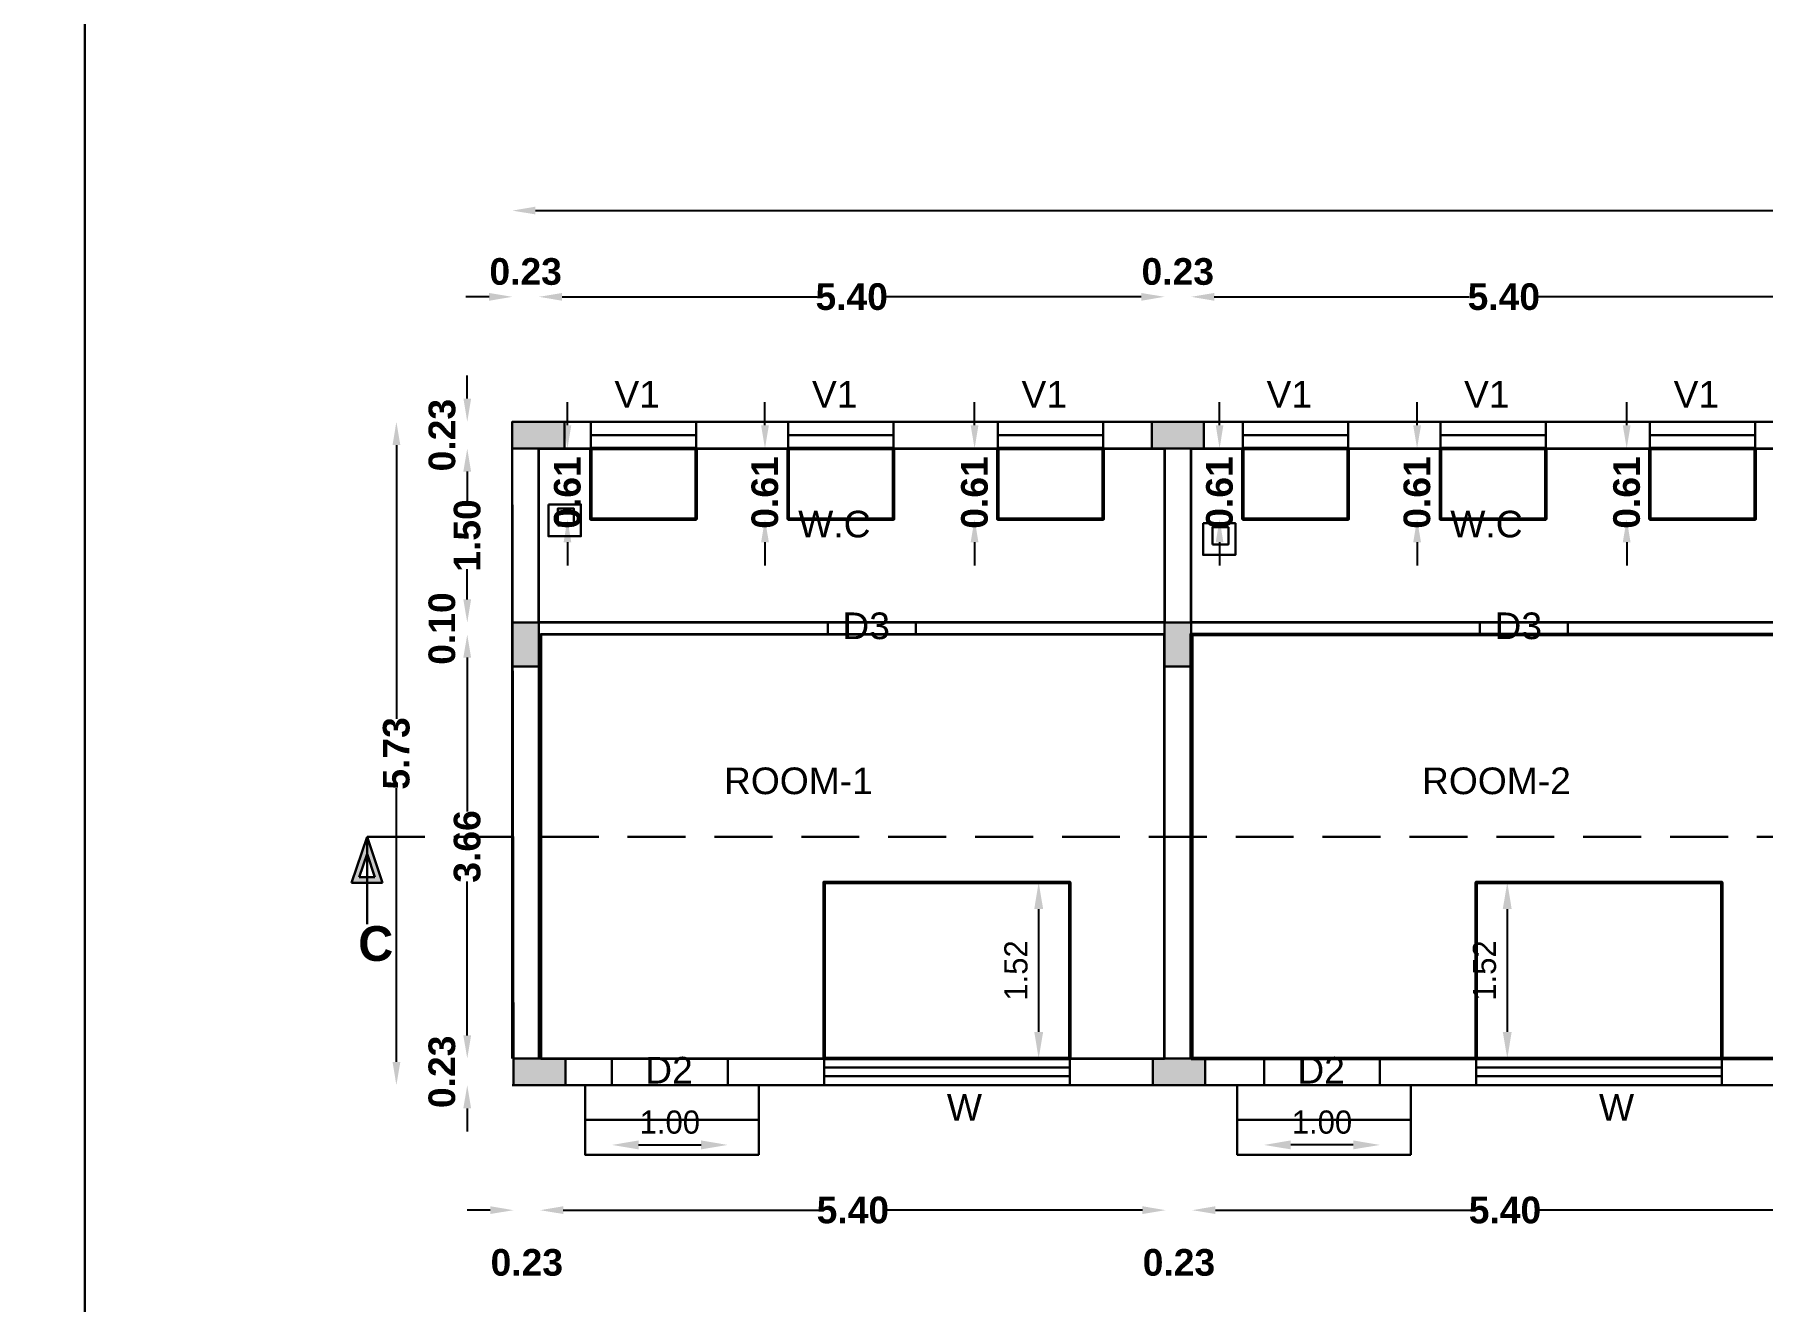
# Model space of a CAD drawing. Header units: metres. Extents: x 515 to 706, y -4 to 163.
# Drawn here: x 675.36 to 690.27, y 106.95 to 117.89 of the extents above; entities that cross this region are included whole.
import ezdxf

# ---------------------------------------------------------------- set-up
doc = ezdxf.new("R2010")
doc.units = ezdxf.units.M
doc.header["$MEASUREMENT"] = 0
doc.linetypes.add('DASHED2', pattern=[0.375, 0.25, -0.125])
for name, color, linetype, lineweight in [('BLK_3_FLR_0_ EXIT_WIDTH_ DOOR', 2, 'Continuous', 30), ('BLK_3_FLR_0_BLT_UP_AREA', 140, 'Continuous', 30), ('BLK_3_FLR_0_CARPET_AREA', 22, 'Continuous', 30), ('BLK_3_FLR_0_WATER_CLOSET', 3, 'Continuous', 30), ('BLK_4_FLR_0_WASH', 4, 'Continuous', 30)]:
    doc.layers.add(name, color=color, linetype=linetype, lineweight=lineweight)
for name, color, linetype in [('BLK_3_FLR_0_REGULAR_ROOM_1', 3, 'Continuous'), ('BLK_3_FLR_0_REGULAR_ROOM_2', 3, 'Continuous'), ('BLK_3_FLR_0_ROOM_1_LIGHT_VENTILATION_1', 3, 'Continuous'), ('BLK_3_FLR_0_ROOM_2_LIGHT_VENTILATION_1', 3, 'Continuous'), ('TOILET_VENTILATION', 6, 'Continuous')]:
    doc.layers.add(name, color=color, linetype=linetype)
doc.styles.add('PDF Swiss721BT-RomanCondensed', font='arial.ttf')
doc.styles.add('Swiss Bold', font='swissb.ttf')
doc.styles.add('working', font='arialbd.ttf', dxfattribs={"height": 0.23})
doc.dimstyles.new('new model', dxfattribs={"dimtxt": 0.23, "dimasz": 0.2, "dimexe": 0.1, "dimexo": 0.1, "dimgap": 0, "dimtad": 0, "dimzin": 1, "dimdsep": 46, "dimtxsty": 'working', "dimcen": 0.09, "dimse1": 1, "dimse2": 1, "dimclrd": 256, "dimclrt": 256, "dimadec": 1, "dimazin": 0, "dimtfac": 1, "dimtofl": 0, "dimtmove": 0, "dimatfit": 3, "dimfxl": 0, "dimtolj": 1, "dimtzin": 0, "dimlwd": -1, "dimlwe": -1, "dimarcsym": 0})
doc.dimstyles.new('Standard$0', dxfattribs={"dimtxt": 0.2, "dimasz": 0.23, "dimexe": 0.1805, "dimexo": 0.0625, "dimgap": 0.0955, "dimtad": 1, "dimzin": 0, "dimdsep": 46, "dimtxsty": 'Standard', "dimcen": 0, "dimdle": 440, "dimse1": 1, "dimse2": 1, "dimclrd": 256, "dimclrt": 256, "dimadec": 0, "dimazin": 0, "dimtfac": 1, "dimtofl": 0, "dimtmove": 0, "dimatfit": 3, "dimfxl": 0, "dimtolj": 1, "dimarcsym": 0})

# ---------------------------------------------------------------- blocks, each defined once
blk = doc.blocks.new('*D252')
at = {"layer": 'Defpoints', "color": 0, "lineweight": 40}
for p in [(679.958, 114.315), (680.159, 114.315), (680.159, 113.705)]:
    blk.add_point(p, dxfattribs=at)
at = {"layer": 'TOILET_VENTILATION'}
for p, q in [((679.958, 114.515), (679.958, 114.715)), ((679.958, 113.505), (679.958, 113.305))]:
    blk.add_line(p, q, dxfattribs=at)
at = {"layer": 'TOILET_VENTILATION', "lineweight": 40}
for points in [[(679.925, 114.515), (679.991, 114.515), (679.958, 114.315)], [(679.925, 113.505), (679.991, 113.505), (679.958, 113.705)]]:
    blk.add_solid(points, dxfattribs=at)
at = {"layer": 'TOILET_VENTILATION', "lineweight": 50, "insert": (679.958, 113.935), "char_height": 0.23, "attachment_point": 5, "rotation": 90, "style": 'working'}
blk.add_mtext('\\A1;0.61', dxfattribs=at)
blk = doc.blocks.new('*D253')
at = {"layer": 'Defpoints', "color": 0, "lineweight": 40}
for p in [(681.663, 114.315), (681.864, 114.315), (681.864, 113.705)]:
    blk.add_point(p, dxfattribs=at)
at = {"layer": 'TOILET_VENTILATION'}
for p, q in [((681.663, 114.515), (681.663, 114.715)), ((681.663, 113.505), (681.663, 113.305))]:
    blk.add_line(p, q, dxfattribs=at)
at = {"layer": 'TOILET_VENTILATION', "lineweight": 40}
for points in [[(681.63, 114.515), (681.697, 114.515), (681.663, 114.315)], [(681.63, 113.505), (681.697, 113.505), (681.663, 113.705)]]:
    blk.add_solid(points, dxfattribs=at)
at = {"layer": 'TOILET_VENTILATION', "lineweight": 50, "insert": (681.663, 113.935), "char_height": 0.23, "attachment_point": 5, "rotation": 90, "style": 'working'}
blk.add_mtext('\\A1;0.61', dxfattribs=at)
blk = doc.blocks.new('*D254')
at = {"layer": 'Defpoints', "color": 0, "lineweight": 40}
for p in [(683.473, 114.315), (683.673, 114.315), (683.673, 113.705)]:
    blk.add_point(p, dxfattribs=at)
at = {"layer": 'TOILET_VENTILATION'}
for p, q in [((683.473, 114.515), (683.473, 114.715)), ((683.473, 113.505), (683.473, 113.305))]:
    blk.add_line(p, q, dxfattribs=at)
at = {"layer": 'TOILET_VENTILATION', "lineweight": 40}
for points in [[(683.439, 114.515), (683.506, 114.515), (683.473, 114.315)], [(683.439, 113.505), (683.506, 113.505), (683.473, 113.705)]]:
    blk.add_solid(points, dxfattribs=at)
at = {"layer": 'TOILET_VENTILATION', "lineweight": 50, "insert": (683.473, 113.935), "char_height": 0.23, "attachment_point": 5, "rotation": 90, "style": 'working'}
blk.add_mtext('\\A1;0.61', dxfattribs=at)
blk = doc.blocks.new('*D115')
at = {"layer": 'BLK_3_FLR_0_ EXIT_WIDTH_ DOOR', "lineweight": -2}
blk.add_line((680.572, 108.304), (681.112, 108.304), dxfattribs=at)
at = {"layer": 'BLK_3_FLR_0_ EXIT_WIDTH_ DOOR', "lineweight": 40}
for points in [[(680.572, 108.343), (680.572, 108.266), (680.342, 108.304)], [(681.112, 108.343), (681.112, 108.266), (681.342, 108.304)]]:
    blk.add_solid(points, dxfattribs=at)
at = {"layer": 'Defpoints', "color": 0, "lineweight": 40}
for p in [(680.342, 108.935), (681.342, 108.935), (681.342, 108.304)]:
    blk.add_point(p, dxfattribs=at)
at = {"layer": 'BLK_3_FLR_0_ EXIT_WIDTH_ DOOR', "lineweight": 50, "insert": (680.842, 108.5), "char_height": 0.2, "attachment_point": 5}
blk.add_mtext('\\A1;1.00', dxfattribs=at)
blk = doc.blocks.new('*D118')
at = {"layer": 'BLK_3_FLR_0_ROOM_1_LIGHT_VENTILATION_1', "lineweight": -2}
blk.add_line((684.026, 110.34), (684.026, 109.28), dxfattribs=at)
at = {"layer": 'BLK_3_FLR_0_ROOM_1_LIGHT_VENTILATION_1', "lineweight": 40}
for points in [[(683.988, 110.34), (684.065, 110.34), (684.026, 110.57)], [(683.988, 109.28), (684.065, 109.28), (684.026, 109.05)]]:
    blk.add_solid(points, dxfattribs=at)
at = {"layer": 'Defpoints', "color": 0, "lineweight": 40}
for p in [(684.294, 110.57), (684.026, 109.05), (684.294, 109.05)]:
    blk.add_point(p, dxfattribs=at)
at = {"layer": 'BLK_3_FLR_0_ROOM_1_LIGHT_VENTILATION_1', "lineweight": 50, "insert": (683.831, 109.81), "char_height": 0.2, "attachment_point": 5, "rotation": 90}
blk.add_mtext('\\A1;1.52', dxfattribs=at)
blk = doc.blocks.new('*D121')
at = {"layer": 'BLK_3_FLR_0_ EXIT_WIDTH_ DOOR', "lineweight": -2}
blk.add_line((686.742, 108.304), (686.202, 108.304), dxfattribs=at)
at = {"layer": 'BLK_3_FLR_0_ EXIT_WIDTH_ DOOR', "lineweight": 40}
for points in [[(686.202, 108.343), (686.202, 108.266), (685.972, 108.304)], [(686.742, 108.343), (686.742, 108.266), (686.972, 108.304)]]:
    blk.add_solid(points, dxfattribs=at)
at = {"layer": 'Defpoints', "color": 0, "lineweight": 40}
for p in [(685.972, 108.935), (686.972, 108.935), (685.972, 108.304)]:
    blk.add_point(p, dxfattribs=at)
at = {"layer": 'BLK_3_FLR_0_ EXIT_WIDTH_ DOOR', "lineweight": 50, "insert": (686.472, 108.5), "char_height": 0.2, "attachment_point": 5}
blk.add_mtext('\\A1;1.00', dxfattribs=at)
blk = doc.blocks.new('*D2')
at = {"layer": 'BLK_3_FLR_0_ROOM_2_LIGHT_VENTILATION_1', "lineweight": -2}
blk.add_line((688.072, 110.34), (688.072, 109.28), dxfattribs=at)
at = {"layer": 'BLK_3_FLR_0_ROOM_2_LIGHT_VENTILATION_1', "lineweight": 40}
for points in [[(688.033, 110.34), (688.11, 110.34), (688.072, 110.57)], [(688.033, 109.28), (688.11, 109.28), (688.072, 109.05)]]:
    blk.add_solid(points, dxfattribs=at)
at = {"layer": 'Defpoints', "color": 0, "lineweight": 40}
for p in [(687.804, 110.57), (687.804, 109.05), (688.072, 109.05)]:
    blk.add_point(p, dxfattribs=at)
at = {"layer": 'BLK_3_FLR_0_ROOM_2_LIGHT_VENTILATION_1', "lineweight": 50, "insert": (687.876, 109.81), "char_height": 0.2, "attachment_point": 5, "rotation": 90}
blk.add_mtext('\\A1;1.52', dxfattribs=at)
blk = doc.blocks.new('*D122')
at = {"layer": 'Defpoints', "color": 0, "lineweight": 40}
for p in [(685.588, 114.315), (685.789, 114.315), (685.789, 113.705)]:
    blk.add_point(p, dxfattribs=at)
at = {"layer": 'TOILET_VENTILATION'}
for p, q in [((685.588, 114.515), (685.588, 114.715)), ((685.588, 113.505), (685.588, 113.305))]:
    blk.add_line(p, q, dxfattribs=at)
at = {"layer": 'TOILET_VENTILATION', "lineweight": 40}
for points in [[(685.555, 114.515), (685.621, 114.515), (685.588, 114.315)], [(685.555, 113.505), (685.621, 113.505), (685.588, 113.705)]]:
    blk.add_solid(points, dxfattribs=at)
at = {"layer": 'TOILET_VENTILATION', "lineweight": 50, "insert": (685.588, 113.935), "char_height": 0.23, "attachment_point": 5, "rotation": 90, "style": 'working'}
blk.add_mtext('\\A1;0.61', dxfattribs=at)
blk = doc.blocks.new('*D123')
at = {"layer": 'Defpoints', "color": 0, "lineweight": 40}
for p in [(687.293, 114.315), (687.494, 114.315), (687.494, 113.705)]:
    blk.add_point(p, dxfattribs=at)
at = {"layer": 'TOILET_VENTILATION'}
for p, q in [((687.293, 114.515), (687.293, 114.715)), ((687.293, 113.505), (687.293, 113.305))]:
    blk.add_line(p, q, dxfattribs=at)
at = {"layer": 'TOILET_VENTILATION', "lineweight": 40}
for points in [[(687.26, 114.515), (687.327, 114.515), (687.293, 114.315)], [(687.26, 113.505), (687.327, 113.505), (687.293, 113.705)]]:
    blk.add_solid(points, dxfattribs=at)
at = {"layer": 'TOILET_VENTILATION', "lineweight": 50, "insert": (687.293, 113.935), "char_height": 0.23, "attachment_point": 5, "rotation": 90, "style": 'working'}
blk.add_mtext('\\A1;0.61', dxfattribs=at)
blk = doc.blocks.new('*D124')
at = {"layer": 'Defpoints', "color": 0, "lineweight": 40}
for p in [(689.103, 114.315), (689.303, 114.315), (689.303, 113.705)]:
    blk.add_point(p, dxfattribs=at)
at = {"layer": 'TOILET_VENTILATION'}
for p, q in [((689.103, 114.515), (689.103, 114.715)), ((689.103, 113.505), (689.103, 113.305))]:
    blk.add_line(p, q, dxfattribs=at)
at = {"layer": 'TOILET_VENTILATION', "lineweight": 40}
for points in [[(689.069, 114.515), (689.136, 114.515), (689.103, 114.315)], [(689.069, 113.505), (689.136, 113.505), (689.103, 113.705)]]:
    blk.add_solid(points, dxfattribs=at)
at = {"layer": 'TOILET_VENTILATION', "lineweight": 50, "insert": (689.103, 113.935), "char_height": 0.23, "attachment_point": 5, "rotation": 90, "style": 'working'}
blk.add_mtext('\\A1;0.61', dxfattribs=at)
blk = doc.blocks.new('*D556')
for p, q in [((679.093, 114.115), (679.093, 113.856)), ((679.093, 113.012), (679.093, 113.272))]:
    blk.add_line(p, q)
at = {"lineweight": 40}
for points in [[(679.059, 114.115), (679.126, 114.115), (679.093, 114.315)], [(679.059, 113.012), (679.126, 113.012), (679.093, 112.812)]]:
    blk.add_solid(points, dxfattribs=at)
at = {"layer": 'Defpoints', "color": 0, "lineweight": 40}
for p in [(680.005, 114.315), (679.093, 112.812), (680.005, 112.812)]:
    blk.add_point(p, dxfattribs=at)
at = {"lineweight": 30, "insert": (679.093, 113.564), "char_height": 0.23, "attachment_point": 5, "rotation": 90, "style": 'working'}
blk.add_mtext('\\A1;1.50', dxfattribs=at)
blk = doc.blocks.new('*D557')
for p, q in [((679.093, 113.012), (679.093, 113.212)), ((679.093, 112.51), (679.093, 112.31))]:
    blk.add_line(p, q)
at = {"lineweight": 40}
for points in [[(679.059, 113.012), (679.126, 113.012), (679.093, 112.812)], [(679.059, 112.51), (679.126, 112.51), (679.093, 112.71)]]:
    blk.add_solid(points, dxfattribs=at)
at = {"layer": 'Defpoints', "color": 0, "lineweight": 40}
for p in [(680.005, 112.812), (679.093, 112.71), (680.005, 112.71)]:
    blk.add_point(p, dxfattribs=at)
at = {"lineweight": 30, "insert": (678.875, 112.761), "char_height": 0.23, "attachment_point": 5, "rotation": 90, "style": 'working'}
blk.add_mtext('\\A1;0.10', dxfattribs=at)
blk = doc.blocks.new('*D558')
for p, q in [((679.093, 112.51), (679.093, 111.181)), ((679.093, 109.25), (679.093, 110.579))]:
    blk.add_line(p, q)
at = {"lineweight": 40}
for points in [[(679.059, 112.51), (679.126, 112.51), (679.093, 112.71)], [(679.059, 109.25), (679.126, 109.25), (679.093, 109.05)]]:
    blk.add_solid(points, dxfattribs=at)
at = {"layer": 'Defpoints', "color": 0, "lineweight": 40}
for p in [(680.005, 112.71), (679.093, 109.05), (680.005, 109.05)]:
    blk.add_point(p, dxfattribs=at)
at = {"lineweight": 30, "insert": (679.093, 110.88), "char_height": 0.23, "attachment_point": 5, "rotation": 90, "style": 'working'}
blk.add_mtext('\\A1;3.66', dxfattribs=at)
blk = doc.blocks.new('*D559')
for p, q in [((679.093, 109.25), (679.093, 109.45)), ((679.093, 108.62), (679.093, 108.42))]:
    blk.add_line(p, q)
at = {"lineweight": 40}
for points in [[(679.059, 109.25), (679.126, 109.25), (679.093, 109.05)], [(679.059, 108.62), (679.126, 108.62), (679.093, 108.82)]]:
    blk.add_solid(points, dxfattribs=at)
at = {"layer": 'Defpoints', "color": 0, "lineweight": 40}
for p in [(680.005, 109.05), (679.093, 108.82), (679.775, 108.82)]:
    blk.add_point(p, dxfattribs=at)
at = {"lineweight": 30, "insert": (678.875, 108.935), "char_height": 0.23, "attachment_point": 5, "rotation": 90, "style": 'working'}
blk.add_mtext('\\A1;0.23', dxfattribs=at)
blk = doc.blocks.new('*D560')
for p, q in [((679.093, 114.745), (679.093, 114.945)), ((679.093, 114.115), (679.093, 113.915))]:
    blk.add_line(p, q)
at = {"lineweight": 40}
for points in [[(679.06, 114.745), (679.126, 114.745), (679.093, 114.545)], [(679.06, 114.115), (679.126, 114.115), (679.093, 114.315)]]:
    blk.add_solid(points, dxfattribs=at)
at = {"layer": 'Defpoints', "color": 0, "lineweight": 40}
for p in [(680.016, 114.545), (679.093, 114.315), (679.786, 114.315)]:
    blk.add_point(p, dxfattribs=at)
at = {"lineweight": 30, "insert": (678.876, 114.43), "char_height": 0.23, "attachment_point": 5, "rotation": 90, "style": 'working'}
blk.add_mtext('\\A1;0.23', dxfattribs=at)
blk = doc.blocks.new('*D561')
for p, q in [((685.542, 115.624), (687.744, 115.624)), ((690.542, 115.624), (688.34, 115.624))]:
    blk.add_line(p, q)
at = {"lineweight": 40}
for points in [[(685.542, 115.657), (685.542, 115.59), (685.342, 115.624)], [(690.542, 115.657), (690.542, 115.59), (690.742, 115.624)]]:
    blk.add_solid(points, dxfattribs=at)
at = {"layer": 'Defpoints', "color": 0, "lineweight": 40}
for p in [(685.342, 115.624), (690.742, 114.315), (685.342, 114.161)]:
    blk.add_point(p, dxfattribs=at)
at = {"lineweight": 30, "insert": (688.042, 115.624), "char_height": 0.23, "attachment_point": 5, "style": 'working'}
blk.add_mtext('\\A1;5.40', dxfattribs=at)
blk = doc.blocks.new('*D562')
for p, q in [((684.912, 115.624), (684.712, 115.624)), ((685.542, 115.624), (685.742, 115.624))]:
    blk.add_line(p, q)
at = {"lineweight": 40}
for points in [[(684.912, 115.657), (684.912, 115.59), (685.112, 115.624)], [(685.542, 115.657), (685.542, 115.59), (685.342, 115.624)]]:
    blk.add_solid(points, dxfattribs=at)
at = {"layer": 'Defpoints', "color": 0, "lineweight": 40}
for p in [(685.112, 115.624), (685.112, 114.161), (685.342, 114.161)]:
    blk.add_point(p, dxfattribs=at)
at = {"lineweight": 30, "insert": (685.227, 115.841), "char_height": 0.23, "attachment_point": 5, "style": 'working'}
blk.add_mtext('\\A1;0.23', dxfattribs=at)
blk = doc.blocks.new('*D563')
for p, q in [((679.912, 115.624), (682.114, 115.624)), ((684.912, 115.624), (682.71, 115.624))]:
    blk.add_line(p, q)
at = {"lineweight": 40}
for points in [[(679.912, 115.657), (679.912, 115.59), (679.712, 115.624)], [(684.912, 115.657), (684.912, 115.59), (685.112, 115.624)]]:
    blk.add_solid(points, dxfattribs=at)
at = {"layer": 'Defpoints', "color": 0, "lineweight": 40}
for p in [(679.712, 115.624), (679.712, 114.161), (685.112, 114.161)]:
    blk.add_point(p, dxfattribs=at)
at = {"lineweight": 30, "insert": (682.412, 115.624), "char_height": 0.23, "attachment_point": 5, "style": 'working'}
blk.add_mtext('\\A1;5.40', dxfattribs=at)
blk = doc.blocks.new('*D564')
for p, q in [((679.282, 115.624), (679.082, 115.624)), ((679.912, 115.624), (680.112, 115.624))]:
    blk.add_line(p, q)
at = {"lineweight": 40}
for points in [[(679.282, 115.657), (679.282, 115.59), (679.482, 115.624)], [(679.912, 115.657), (679.912, 115.59), (679.712, 115.624)]]:
    blk.add_solid(points, dxfattribs=at)
at = {"layer": 'Defpoints', "color": 0, "lineweight": 40}
for p in [(679.482, 115.624), (679.482, 114.121), (679.712, 114.161)]:
    blk.add_point(p, dxfattribs=at)
at = {"lineweight": 30, "insert": (679.597, 115.841), "char_height": 0.23, "attachment_point": 5, "style": 'working'}
blk.add_mtext('\\A1;0.23', dxfattribs=at)
blk = doc.blocks.new('*D565')
for p, q in [((678.481, 114.345), (678.481, 111.981)), ((678.481, 109.02), (678.481, 111.384))]:
    blk.add_line(p, q)
at = {"lineweight": 40}
for points in [[(678.448, 114.345), (678.515, 114.345), (678.481, 114.545)], [(678.448, 109.02), (678.515, 109.02), (678.481, 108.82)]]:
    blk.add_solid(points, dxfattribs=at)
at = {"layer": 'Defpoints', "color": 0, "lineweight": 40}
for p in [(679.786, 114.545), (678.481, 108.82), (679.492, 108.82)]:
    blk.add_point(p, dxfattribs=at)
at = {"lineweight": 30, "insert": (678.481, 111.683), "char_height": 0.23, "attachment_point": 5, "rotation": 90, "style": 'working'}
blk.add_mtext('\\A1;5.73', dxfattribs=at)
blk = doc.blocks.new('*D576')
for p, q in [((685.552, 107.741), (687.755, 107.741)), ((690.552, 107.741), (688.35, 107.741))]:
    blk.add_line(p, q)
at = {"lineweight": 40}
for points in [[(685.552, 107.775), (685.552, 107.708), (685.352, 107.741)], [(690.552, 107.775), (690.552, 107.708), (690.752, 107.741)]]:
    blk.add_solid(points, dxfattribs=at)
at = {"layer": 'Defpoints', "color": 0, "lineweight": 40}
for p in [(685.352, 109.204), (690.752, 109.05), (685.352, 107.741)]:
    blk.add_point(p, dxfattribs=at)
at = {"lineweight": 30, "insert": (688.052, 107.741), "char_height": 0.23, "attachment_point": 5, "style": 'working'}
blk.add_mtext('\\A1;5.40', dxfattribs=at)
blk = doc.blocks.new('*D577')
for p, q in [((684.922, 107.741), (684.722, 107.741)), ((685.552, 107.741), (685.752, 107.741))]:
    blk.add_line(p, q)
at = {"lineweight": 40}
for points in [[(684.922, 107.775), (684.922, 107.708), (685.122, 107.741)], [(685.552, 107.775), (685.552, 107.708), (685.352, 107.741)]]:
    blk.add_solid(points, dxfattribs=at)
at = {"layer": 'Defpoints', "color": 0, "lineweight": 40}
for p in [(685.122, 109.204), (685.352, 109.204), (685.122, 107.741)]:
    blk.add_point(p, dxfattribs=at)
at = {"lineweight": 30, "insert": (685.237, 107.289), "char_height": 0.23, "attachment_point": 5, "style": 'working'}
blk.add_mtext('\\A1;0.23', dxfattribs=at)
blk = doc.blocks.new('*D578')
for p, q in [((679.922, 107.741), (682.125, 107.741)), ((684.922, 107.741), (682.72, 107.741))]:
    blk.add_line(p, q)
at = {"lineweight": 40}
for points in [[(679.922, 107.775), (679.922, 107.708), (679.722, 107.741)], [(684.922, 107.775), (684.922, 107.708), (685.122, 107.741)]]:
    blk.add_solid(points, dxfattribs=at)
at = {"layer": 'Defpoints', "color": 0, "lineweight": 40}
for p in [(679.722, 109.204), (685.122, 109.204), (679.722, 107.741)]:
    blk.add_point(p, dxfattribs=at)
at = {"lineweight": 30, "insert": (682.422, 107.741), "char_height": 0.23, "attachment_point": 5, "style": 'working'}
blk.add_mtext('\\A1;5.40', dxfattribs=at)
blk = doc.blocks.new('*D579')
for p, q in [((679.292, 107.741), (679.092, 107.741)), ((679.922, 107.741), (680.122, 107.741))]:
    blk.add_line(p, q)
at = {"lineweight": 40}
for points in [[(679.292, 107.775), (679.292, 107.708), (679.492, 107.741)], [(679.922, 107.775), (679.922, 107.708), (679.722, 107.741)]]:
    blk.add_solid(points, dxfattribs=at)
at = {"layer": 'Defpoints', "color": 0, "lineweight": 40}
for p in [(679.492, 109.244), (679.722, 109.204), (679.492, 107.741)]:
    blk.add_point(p, dxfattribs=at)
at = {"lineweight": 30, "insert": (679.607, 107.289), "char_height": 0.23, "attachment_point": 5, "style": 'working'}
blk.add_mtext('\\A1;0.23', dxfattribs=at)
blk = doc.blocks.new('*D592')
for p, q in [((679.682, 106.542), (690.464, 106.542)), ((702.032, 106.542), (691.25, 106.542))]:
    blk.add_line(p, q)
at = {"lineweight": 40}
for points in [[(679.682, 106.576), (679.682, 106.509), (679.482, 106.542)], [(702.032, 106.576), (702.032, 106.509), (702.232, 106.542)]]:
    blk.add_solid(points, dxfattribs=at)
at = {"layer": 'Defpoints', "color": 0, "lineweight": 40}
for p in [(679.482, 108.82), (702.232, 108.82), (702.232, 106.542)]:
    blk.add_point(p, dxfattribs=at)
at = {"lineweight": 30, "insert": (690.857, 106.542), "char_height": 0.23, "attachment_point": 5, "style": 'working'}
blk.add_mtext('\\A1;22.75', dxfattribs=at)
blk = doc.blocks.new('*D799')
for p, q in [((679.682, 116.368), (690.464, 116.368)), ((702.032, 116.368), (691.25, 116.368))]:
    blk.add_line(p, q)
at = {"lineweight": 40}
for points in [[(679.682, 116.402), (679.682, 116.335), (679.482, 116.368)], [(702.032, 116.402), (702.032, 116.335), (702.232, 116.368)]]:
    blk.add_solid(points, dxfattribs=at)
at = {"layer": 'Defpoints', "color": 0, "lineweight": 40}
for p in [(679.482, 116.368), (679.482, 114.545), (702.232, 114.545)]:
    blk.add_point(p, dxfattribs=at)
at = {"lineweight": 30, "insert": (690.857, 116.368), "char_height": 0.23, "attachment_point": 5, "style": 'working'}
blk.add_mtext('\\A1;22.75', dxfattribs=at)

msp = doc.modelspace()

# ---------------------------------------------------------------- hatches: boundary and pattern name
at = {"lineweight": 30}
h = msp.add_hatch(color=256, dxfattribs=at)
h.dxf.hatch_style = 1
h.paths.add_polyline_path([(679.93193, 114.54538), (679.93193, 114.31538), (679.48193, 114.31538), (679.48193, 114.54538)])
h = msp.add_hatch(color=256, dxfattribs=at)
h.dxf.hatch_style = 1
h.paths.add_polyline_path([(685.45193, 114.54537), (685.45193, 114.31537), (685.00193, 114.31537), (685.00193, 114.54537)])
h = msp.add_hatch(color=256, dxfattribs=at)
h.dxf.hatch_style = 1
h.paths.add_polyline_path([(679.48193, 112.81204), (679.71193, 112.81204), (679.71193, 112.43204), (679.48193, 112.43204)])
h = msp.add_hatch(color=256, dxfattribs=at)
h.dxf.hatch_style = 1
h.paths.add_polyline_path([(685.11193, 112.81204), (685.34193, 112.81204), (685.34193, 112.43204), (685.11193, 112.43204)])
at = {"lineweight": 30, "ltscale": 0.25}
h = msp.add_hatch(color=256, dxfattribs=at)
h.paths.add_polyline_path([(678.22763, 110.96346), (678.09265, 110.56727), (678.36261, 110.56727)])
h.paths.add_polyline_path([(678.22763, 110.8161), (678.15905, 110.61479), (678.29622, 110.61479)], flags=16)
at = {"lineweight": 30}
h = msp.add_hatch(color=256, dxfattribs=at)
h.dxf.hatch_style = 1
h.paths.add_polyline_path([(679.94232, 109.04982), (679.94232, 108.81982), (679.49232, 108.81982), (679.49232, 109.04982)])
h = msp.add_hatch(color=256, dxfattribs=at)
h.dxf.hatch_style = 1
h.paths.add_polyline_path([(685.46232, 109.04982), (685.46232, 108.81982), (685.01232, 108.81982), (685.01232, 109.04982)])

# ---------------------------------------------------------------- linework, layer by layer
for p, q in [((679.48193, 114.54538), (702.23193, 114.54538)), ((679.48193, 109.04982), (679.48193, 114.54538)), ((689.3034, 114.31538), (689.3034, 114.54538)), ((690.2134, 114.43038), (689.3034, 114.43038)), ((690.2134, 114.31538), (690.2134, 114.54538)), ((679.71193, 112.81204), (679.71193, 114.31538)), ((685.11193, 114.31538), (679.71193, 114.31538)), ((685.11193, 112.81204), (685.11193, 114.31538)), ((685.34193, 112.78204), (685.34193, 114.31538)), ((690.74193, 114.31538), (685.34193, 114.31538)), ((682.20526, 112.81204), (679.71193, 112.81204)), ((682.20526, 112.81204), (682.20526, 112.70982)), ((685.11193, 112.81204), (682.96526, 112.81204)), ((682.96526, 112.81204), (682.96526, 112.70982)), ((687.83526, 112.81204), (685.34193, 112.81204)), ((687.83526, 112.81204), (687.83526, 112.70982)), ((690.74193, 112.81204), (688.59526, 112.81204)), ((688.59526, 112.81204), (688.59526, 112.70982)), ((682.20526, 112.70982), (679.71193, 112.70982)), ((679.71193, 109.04982), (679.71193, 112.70982)), ((685.11193, 112.70982), (682.96526, 112.70982)), ((685.11193, 109.04982), (685.11193, 112.70982)), ((685.34193, 109.04982), (685.34193, 112.70982)), ((687.83526, 112.70982), (685.34193, 112.70982)), ((690.74193, 112.70982), (688.59526, 112.70982)), ((678.22763, 110.96346), (678.09265, 110.56727)), ((678.22763, 110.96346), (678.22763, 110.23753)), ((678.22763, 110.96346), (678.36261, 110.56727)), ((678.22763, 110.8161), (678.15905, 110.61479)), ((678.22763, 110.8161), (678.29622, 110.61479)), ((678.09265, 110.56727), (678.36261, 110.56727)), ((678.15905, 110.61479), (678.29622, 110.61479)), ((678.22763, 110.56727), (678.22763, 110.20961)), ((679.71193, 109.04982), (680.3425, 109.04982)), ((681.3425, 109.04982), (685.11193, 109.04982)), ((685.34193, 109.04982), (685.9725, 109.04982)), ((686.9725, 109.04982), (690.74193, 109.04982)), ((687.80386, 109.04982), (689.92386, 109.04982)), ((689.92386, 108.81982), (689.92386, 109.04982)), ((687.80386, 108.97315), (689.92386, 108.97315)), ((680.3425, 108.81982), (679.48193, 108.81982)), ((685.9725, 108.81982), (681.3425, 108.81982)), ((681.61025, 108.21982), (681.61025, 108.81982)), ((686.9725, 108.81982), (691.6025, 108.81982)), ((687.24026, 108.21982), (687.24026, 108.81982)), ((687.80386, 108.89649), (689.92386, 108.89649)), ((687.80386, 108.81982), (689.92386, 108.81982)), ((680.11025, 108.51982), (681.61025, 108.51982)), ((685.74026, 108.51982), (687.24026, 108.51982))]:
    msp.add_line(p, q, dxfattribs=at)
at = {"lineweight": 30, "ltscale": 0.125}
for p, q in [((680.15885, 114.31538), (680.15885, 114.54538)), ((681.06885, 114.43038), (680.15885, 114.43038)), ((681.06885, 114.31538), (681.06885, 114.54538)), ((681.86414, 114.31538), (681.86414, 114.54538)), ((682.77414, 114.43038), (681.86414, 114.43038)), ((682.77414, 114.31538), (682.77414, 114.54538)), ((683.6734, 114.31538), (683.6734, 114.54538)), ((684.5834, 114.43038), (683.6734, 114.43038)), ((684.5834, 114.31538), (684.5834, 114.54538)), ((685.78885, 114.31538), (685.78885, 114.54538)), ((686.69885, 114.43038), (685.78885, 114.43038)), ((686.69885, 114.31538), (686.69885, 114.54538)), ((687.49414, 114.31538), (687.49414, 114.54538)), ((688.40414, 114.43038), (687.49414, 114.43038)), ((688.40414, 114.31538), (688.40414, 114.54538)), ((680.3425, 109.04982), (680.3425, 108.81982)), ((681.3425, 109.04982), (681.3425, 108.81982)), ((682.17386, 109.04982), (684.29386, 109.04982)), ((682.17386, 108.81982), (682.17386, 109.04982)), ((684.29386, 108.81982), (684.29386, 109.04982)), ((685.9725, 109.04982), (685.9725, 108.81982)), ((686.9725, 109.04982), (686.9725, 108.81982)), ((687.80386, 108.81982), (687.80386, 109.04982)), ((682.17386, 108.97315), (684.29386, 108.97315)), ((682.17386, 108.89649), (684.29386, 108.89649)), ((682.17386, 108.81982), (684.29386, 108.81982))]:
    msp.add_line(p, q, dxfattribs=at)
at = {"linetype": 'DASHED2', "lineweight": 30, "ltscale": 2}
msp.add_line((678.22763, 110.96346), (702.53075, 110.96346), dxfattribs=at)
at = {"lineweight": 30}
for points in [[(642.61905, 71.40396), (675.79196, 71.40396), (675.79196, 150.74728), (642.61905, 150.74728)], [(705.58866, 104.44594), (675.79196, 104.44594), (675.79196, 150.74728), (705.58866, 150.74728)], [(679.93193, 114.54538), (679.93193, 114.31538), (679.48193, 114.31538), (679.48193, 114.54538)], [(685.45193, 114.54537), (685.45193, 114.31537), (685.00193, 114.31537), (685.00193, 114.54537)], [(679.48193, 112.81204), (679.71193, 112.81204), (679.71193, 112.43204), (679.48193, 112.43204)], [(685.11193, 112.81204), (685.34193, 112.81204), (685.34193, 112.43204), (685.11193, 112.43204)], [(679.94232, 109.04982), (679.94232, 108.81982), (679.49232, 108.81982), (679.49232, 109.04982)], [(685.46232, 109.04982), (685.46232, 108.81982), (685.01232, 108.81982), (685.01232, 109.04982)], [(681.61025, 108.21982), (680.11025, 108.21982), (680.11025, 108.81982), (681.61025, 108.81982)], [(687.24026, 108.21982), (685.74026, 108.21982), (685.74026, 108.81982), (687.24026, 108.81982)]]:
    msp.add_lwpolyline(points, close=True, dxfattribs=at)
at = {"layer": 'BLK_3_FLR_0_BLT_UP_AREA', "color": 14}
msp.add_lwpolyline([(679.49232, 108.81982), (702.24233, 108.81982), (702.23193, 114.54538), (679.48193, 114.54538)], close=True, dxfattribs=at)
at = {"layer": 'BLK_3_FLR_0_CARPET_AREA', "color": 14, "lineweight": 35}
for points in [[(685.11193, 112.81206), (679.71193, 112.81207), (679.71193, 114.31538), (685.11193, 114.31536)], [(690.74193, 112.81204), (685.34193, 112.81206), (685.34193, 114.31536), (690.74193, 114.31535)], [(679.72782, 109.04979), (685.11193, 109.04979), (685.11193, 112.70979), (679.72782, 112.70979)], [(685.35243, 109.04982), (690.75243, 109.04982), (690.75243, 112.70979), (685.35243, 112.70979)]]:
    msp.add_lwpolyline(points, close=True, dxfattribs=at)
at = {"layer": 'BLK_3_FLR_0_REGULAR_ROOM_1', "color": 2}
msp.add_lwpolyline([(685.11193, 109.04982), (679.71193, 109.04982), (679.71193, 112.70982), (685.11193, 112.70982)], close=True, dxfattribs=at)
at = {"layer": 'BLK_3_FLR_0_REGULAR_ROOM_2', "color": 2, "lineweight": 50}
msp.add_lwpolyline([(685.34193, 109.04982), (690.74193, 109.04982), (690.74193, 112.70982), (685.34193, 112.70982)], close=True, dxfattribs=at)
at = {"layer": 'BLK_3_FLR_0_ROOM_1_LIGHT_VENTILATION_1', "color": 3, "lineweight": 50}
msp.add_lwpolyline([(684.29386, 109.04982), (682.17386, 109.04982), (682.17386, 110.56982), (684.29386, 110.56982)], close=True, dxfattribs=at)
at = {"layer": 'BLK_3_FLR_0_ROOM_2_LIGHT_VENTILATION_1', "color": 3, "lineweight": 50}
msp.add_lwpolyline([(687.80386, 109.04982), (689.92386, 109.04982), (689.92386, 110.56982), (687.80386, 110.56982)], close=True, dxfattribs=at)
at = {"layer": 'BLK_3_FLR_0_WATER_CLOSET'}
for points in [[(679.71193, 112.81204), (685.11193, 112.81204), (685.11193, 114.31538), (679.71193, 114.31538)], [(685.34193, 112.81204), (690.74193, 112.81204), (690.74193, 114.31538), (685.34193, 114.31538)]]:
    msp.add_lwpolyline(points, close=True, dxfattribs=at)
at = {"layer": 'BLK_4_FLR_0_WASH', "color": 55, "lineweight": 30}
for points in [[(679.79334, 113.83168), (680.07356, 113.83168), (680.07356, 113.55772), (679.79334, 113.55772)], [(685.44492, 113.66987), (685.72514, 113.66987), (685.72514, 113.3959), (685.44492, 113.3959)]]:
    msp.add_lwpolyline(points, close=True, dxfattribs=at)
at = {"layer": 'BLK_4_FLR_0_WASH', "color": 60, "lineweight": 30}
for points in [[(679.87465, 113.64885), (680.01265, 113.64842), (680.01311, 113.79693), (679.87511, 113.79736)], [(685.52622, 113.48703), (685.66423, 113.4866), (685.66469, 113.63512), (685.52669, 113.63555)]]:
    msp.add_lwpolyline(points, close=True, dxfattribs=at)
at = {"layer": 'TOILET_VENTILATION', "color": 6, "lineweight": 50}
for points in [[(681.06885, 114.31537), (681.06885, 113.70537), (680.15885, 113.70537), (680.15885, 114.31537)], [(682.77414, 114.31537), (682.77414, 113.70537), (681.86414, 113.70537), (681.86414, 114.31537)], [(684.5834, 114.31537), (684.5834, 113.70537), (683.6734, 113.70537), (683.6734, 114.31537)], [(686.69885, 114.31537), (686.69885, 113.70537), (685.78885, 113.70537), (685.78885, 114.31537)], [(688.40414, 114.31537), (688.40414, 113.70537), (687.49414, 113.70537), (687.49414, 114.31537)], [(690.2134, 114.31537), (690.2134, 113.70537), (689.3034, 113.70537), (689.3034, 114.31537)]]:
    msp.add_lwpolyline(points, close=True, dxfattribs=at)

# ---------------------------------------------------------------- texts
at = {"lineweight": 30, "ltscale": 0.125, "style": 'PDF Swiss721BT-RomanCondensed'}
for p in [(680.6292, 108.83425), (686.2592, 108.83425)]:
    msp.add_text('D2', height=0.23, dxfattribs=at).set_placement(p)
at = {"lineweight": 30, "ltscale": 0.125, "char_height": 0.23, "attachment_point": 9, "style": 'PDF Swiss721BT-RomanCondensed'}
for s, width, insert in [('V1', 0.0527571, (680.75643, 114.66821)), ('V1', 0.0527571, (682.46173, 114.66821)), ('V1', 0.0527571, (684.27099, 114.66821)), ('V1', 0.0527571, (686.38643, 114.66821)), ('V1', 0.0527571, (688.09173, 114.66821)), ('W.C', 0.23, (682.5744, 113.54434)), ('W.C', 0.23, (688.2044, 113.54434)), ('D3', 0.0527571, (682.74193, 112.66616)), ('D3', 0.0527571, (688.37193, 112.66616)), ('ROOM-1', 0.23, (682.59442, 111.32833)), ('ROOM-2', 0.23, (688.62075, 111.32833)), ('W', 0.0527571, (683.53682, 108.51293))]:
    msp.add_mtext_dynamic_manual_height_columns(s, width=width, gutter_width=1.15, heights=[0], dxfattribs=dict(at, insert=insert))
at = {"lineweight": 30, "char_height": 0.23, "attachment_point": 9, "style": 'PDF Swiss721BT-RomanCondensed'}
for s, insert in [('V1', (689.90099, 114.66821)), ('W', (689.16682, 108.51293))]:
    msp.add_mtext_dynamic_manual_height_columns(s, width=0.0527571, gutter_width=1.15, heights=[0], dxfattribs=dict(at, insert=insert))
at = {"lineweight": 30, "insert": (678.45418, 109.88817), "char_height": 0.3, "width": 4.6721052, "attachment_point": 9, "style": 'Swiss Bold'}
msp.add_mtext('\\A1;C', dxfattribs=at)

# ---------------------------------------------------------------- dimensions: what is measured, and where the dimension line sits
at = {"lineweight": 30}
for p1, p2, distance, picture, middle in [((702.23193, 114.54538), (679.48193, 114.54538), -1.82308, '*D799', (690.85693, 116.36845)), ((679.48193, 108.81982), (702.23193, 108.81982), -2.27743, '*D592', (690.85693, 106.54239))]:
    dim = msp.add_aligned_dim(p1=p1, p2=p2, distance=distance, dimstyle='new model', override={"dimpost": '\\X'}, dxfattribs=at)
    dim.commit()
    dim.dimension.update_dxf_attribs({"geometry": picture, "text_midpoint": middle})
for base, p1, p2, angle, picture, middle in [((679.48193, 115.62383), (679.71193, 114.16149), (679.48193, 114.12074), 180, '*D564', (679.59693, 115.84126)), ((685.11193, 115.62383), (685.34193, 114.16149), (685.11193, 114.16149), 180, '*D562', (685.22693, 115.84126)), ((679.71193, 115.62383), (685.11193, 114.16149), (679.71193, 114.16149), 180, '*D563', (682.41193, 115.62383)), ((685.34193, 115.62383), (690.74193, 114.31538), (685.34193, 114.16149), 180, '*D561', (688.04193, 115.62383)), ((679.09311, 114.31538), (680.01572, 114.54538), (679.78572, 114.31538), 270, '*D560', (678.87568, 114.43038)), ((678.48124, 108.81982), (679.78572, 114.54538), (679.49232, 108.81982), 90, '*D565', (678.48124, 111.6826)), ((679.09283, 112.81204), (680.00532, 114.31538), (680.00532, 112.81204), 270, '*D556', (679.09283, 113.56371)), ((679.09283, 112.70982), (680.00532, 112.81204), (680.00532, 112.70982), 270, '*D557', (678.8754, 112.76093)), ((679.09283, 109.04982), (680.00532, 112.70982), (680.00532, 109.04982), 270, '*D558', (679.09283, 110.87982)), ((679.09283, 108.81982), (680.00532, 109.04982), (679.77532, 108.81982), 270, '*D559', (678.8754, 108.93482)), ((679.49232, 107.74137), (679.72232, 109.2037), (679.49232, 109.24446), 180, '*D579', (679.60732, 107.28907)), ((679.72232, 107.74137), (685.12232, 109.2037), (679.72232, 109.2037), 180, '*D578', (682.42232, 107.74137)), ((685.12232, 107.74137), (685.35232, 109.2037), (685.12232, 109.2037), 180, '*D577', (685.23732, 107.28907)), ((685.35232, 107.74137), (690.75232, 109.04982), (685.35232, 109.2037), 180, '*D576', (688.05232, 107.74137))]:
    dim = msp.add_linear_dim(base=base, p1=p1, p2=p2, angle=angle, dimstyle='new model', override={"dimpost": '\\X', "dimtmove": 2}, dxfattribs=at)
    dim.commit()
    dim.dimension.update_dxf_attribs({"geometry": picture, "text_midpoint": middle})
at = {"layer": 'BLK_3_FLR_0_ EXIT_WIDTH_ DOOR', "color": 2, "lineweight": 50}
for p1, p2, distance, picture, middle in [((680.3425, 108.93482), (681.3425, 108.93482), -0.63052, '*D115', (680.8425, 108.4998)), ((686.9725, 108.93482), (685.9725, 108.93482), 0.63052, '*D121', (686.4725, 108.4998))]:
    dim = msp.add_aligned_dim(p1=p1, p2=p2, distance=distance, dimstyle='Standard$0', dxfattribs=at)
    dim.commit()
    dim.dimension.update_dxf_attribs({"geometry": picture, "text_midpoint": middle})
at = {"layer": 'BLK_3_FLR_0_ROOM_1_LIGHT_VENTILATION_1', "lineweight": 50}
dim = msp.add_aligned_dim(p1=(684.29386, 110.56982), p2=(684.29386, 109.04982), distance=-0.26764, dimstyle='Standard$0', override={"dimtfillclr": 256}, dxfattribs=at)
dim.commit()
dim.dimension.update_dxf_attribs({"geometry": '*D118', "text_midpoint": (683.83071, 109.80982)})
at = {"layer": 'BLK_3_FLR_0_ROOM_2_LIGHT_VENTILATION_1', "lineweight": 50}
dim = msp.add_aligned_dim(p1=(687.80386, 110.56982), p2=(687.80386, 109.04982), distance=0.26764, dimstyle='Standard$0', override={"dimtfillclr": 256}, dxfattribs=at)
dim.commit()
dim.dimension.update_dxf_attribs({"geometry": '*D2', "text_midpoint": (687.876, 109.80982)})
at = {"layer": 'TOILET_VENTILATION', "color": 6, "lineweight": 50}
for base, p1, p2, picture, middle in [((679.95804, 114.31537), (680.15885, 113.70537), (680.15885, 114.31537), '*D252', (679.95804, 113.93537)), ((681.66333, 114.31537), (681.86414, 113.70537), (681.86414, 114.31537), '*D253', (681.66333, 113.93537)), ((683.47259, 114.31537), (683.6734, 113.70537), (683.6734, 114.31537), '*D254', (683.47259, 113.93537)), ((685.58804, 114.31537), (685.78885, 113.70537), (685.78885, 114.31537), '*D122', (685.58804, 113.93537)), ((687.29333, 114.31537), (687.49414, 113.70537), (687.49414, 114.31537), '*D123', (687.29333, 113.93537)), ((689.10259, 114.31537), (689.3034, 113.70537), (689.3034, 114.31537), '*D124', (689.10259, 113.93537))]:
    dim = msp.add_linear_dim(base=base, p1=p1, p2=p2, angle=90, dimstyle='new model', override={"dimpost": '\\X', "dimtmove": 2}, dxfattribs=at)
    dim.commit()
    dim.dimension.update_dxf_attribs({"geometry": picture, "text_midpoint": middle, "dimtype": 161})

doc.saveas('drawing.dxf')
